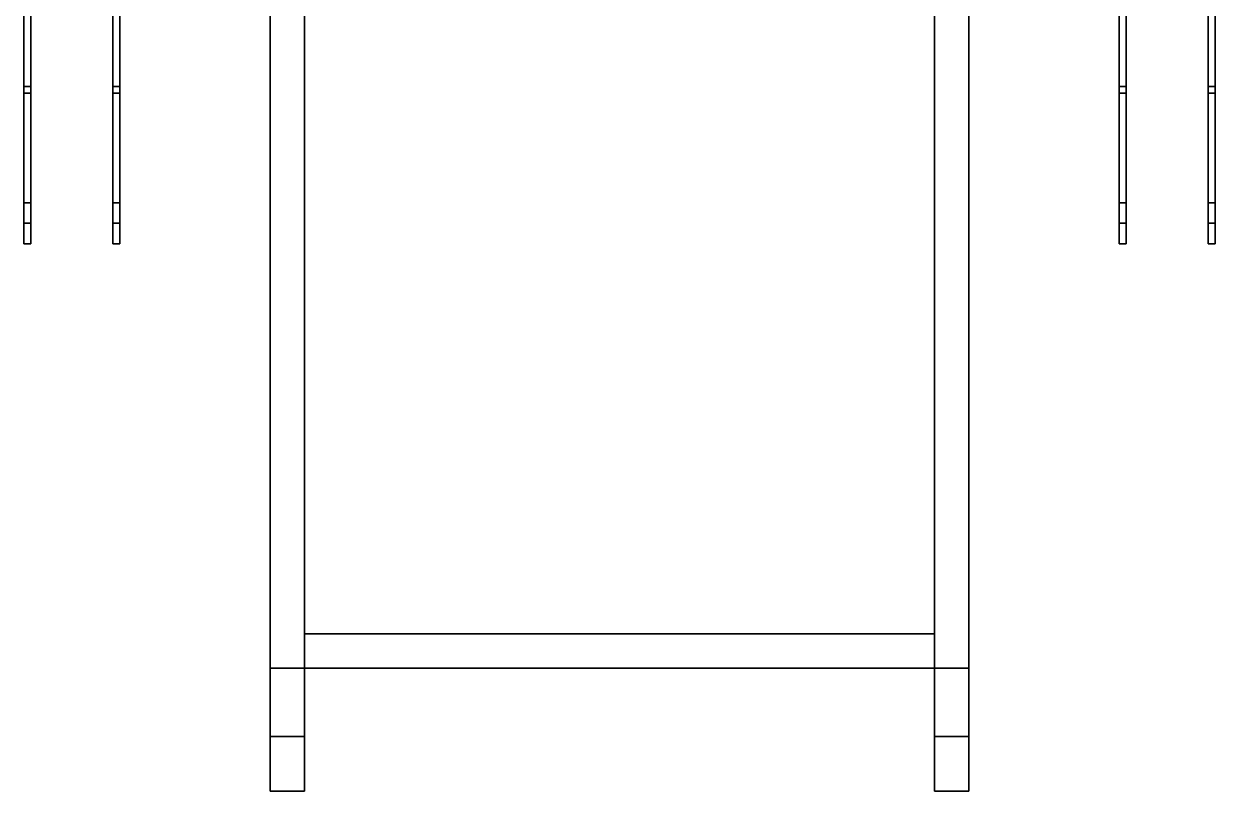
# Model space of a CAD drawing. Extents: x -0.87 to 0.87, y -2.68 to 3.17.
# Drawn here: x -0.87 to 0.87, y 0.32 to 1.441 of the extents above; entities that cross this region are included whole.
import ezdxf

# ---------------------------------------------------------------- set-up
doc = ezdxf.new("R2010")
doc.units = 0
doc.layers.add('SUSPENSION', color=5, linetype='CONTINUOUS')

msp = doc.modelspace()

# ---------------------------------------------------------------- linework, layer by layer
at = {"layer": 'SUSPENSION'}
for points in [[(-0.51, 3.17, 0.6), (-0.51, 0.5, 0.6), (-0.51, 0.4, 0.79), (-0.51, 3.17, 0.79)], [(-0.46, 3.12, 0.6), (-0.46, 0.5, 0.6), (-0.51, 0.5, 0.6), (-0.51, 3.17, 0.6)], [(-0.51, 3.17, 0.79), (-0.51, 0.4, 0.79), (-0.46, 0.4, 0.79), (-0.46, 3.12, 0.79)], [(0.51, 3.17, 0.6), (0.51, 0.5, 0.6), (0.46, 0.5, 0.6), (0.46, 3.12, 0.6)], [(0.46, 3.12, 0.79), (0.46, 0.4, 0.79), (0.51, 0.4, 0.79), (0.51, 3.17, 0.79)], [(0.51, 0.4, 0.79), (0.51, 0.5, 0.6), (0.51, 3.17, 0.6), (0.51, 3.17, 0.79)], [(-0.46, 0.4, 0.79), (-0.46, 0.5, 0.6), (-0.46, 3.12, 0.6), (-0.46, 3.12, 0.79)], [(0.46, 3.12, 0.6), (0.46, 0.5, 0.6), (0.46, 0.4, 0.79), (0.46, 3.12, 0.79)], [(-0.87, 1.65, 0.22), (-0.87, 1.35, 0.15), (-0.87, 1.34, 0.23), (-0.87, 1.47, 0.27)], [(-0.86, 1.65, 0.22), (-0.86, 1.35, 0.15), (-0.87, 1.35, 0.15), (-0.87, 1.65, 0.22)], [(-0.86, 1.34, 0.23), (-0.86, 1.35, 0.15), (-0.86, 1.65, 0.22), (-0.86, 1.47, 0.27)], [(-0.73, 1.65, 0.22), (-0.73, 1.35, 0.15), (-0.74, 1.35, 0.15), (-0.74, 1.65, 0.22)], [(-0.74, 1.65, 0.22), (-0.74, 1.35, 0.15), (-0.74, 1.34, 0.23), (-0.74, 1.47, 0.27)], [(-0.73, 1.34, 0.23), (-0.73, 1.35, 0.15), (-0.73, 1.65, 0.22), (-0.73, 1.47, 0.27)], [(0.73, 1.65, 0.22), (0.73, 1.35, 0.15), (0.73, 1.34, 0.23), (0.73, 1.47, 0.27)], [(0.74, 1.65, 0.22), (0.74, 1.35, 0.15), (0.73, 1.35, 0.15), (0.73, 1.65, 0.22)], [(0.74, 1.34, 0.23), (0.74, 1.35, 0.15), (0.74, 1.65, 0.22), (0.74, 1.47, 0.27)], [(0.87, 1.65, 0.22), (0.87, 1.35, 0.15), (0.86, 1.35, 0.15), (0.86, 1.65, 0.22)], [(0.86, 1.65, 0.22), (0.86, 1.35, 0.15), (0.86, 1.34, 0.23), (0.86, 1.47, 0.27)], [(0.87, 1.34, 0.23), (0.87, 1.35, 0.15), (0.87, 1.65, 0.22), (0.87, 1.47, 0.27)], [(-0.87, 1.47, 0.27), (-0.87, 1.34, 0.23), (-0.86, 1.34, 0.23), (-0.86, 1.47, 0.27)], [(-0.74, 1.47, 0.27), (-0.74, 1.34, 0.23), (-0.73, 1.34, 0.23), (-0.73, 1.47, 0.27)], [(0.73, 1.47, 0.27), (0.73, 1.34, 0.23), (0.74, 1.34, 0.23), (0.74, 1.47, 0.27)], [(0.86, 1.47, 0.27), (0.86, 1.34, 0.23), (0.87, 1.34, 0.23), (0.87, 1.47, 0.27)], [(-0.87, 1.35, 0.15), (-0.87, 1.18, 0.17), (-0.87, 1.18, 0.21), (-0.87, 1.34, 0.23)], [(-0.86, 1.35, 0.15), (-0.86, 1.18, 0.17), (-0.87, 1.18, 0.17), (-0.87, 1.35, 0.15)], [(-0.87, 1.34, 0.23), (-0.87, 1.18, 0.21), (-0.86, 1.18, 0.21), (-0.86, 1.34, 0.23)], [(-0.86, 1.18, 0.21), (-0.86, 1.18, 0.17), (-0.86, 1.35, 0.15), (-0.86, 1.34, 0.23)], [(-0.74, 1.35, 0.15), (-0.74, 1.18, 0.17), (-0.74, 1.18, 0.21), (-0.74, 1.34, 0.23)], [(-0.73, 1.35, 0.15), (-0.73, 1.18, 0.17), (-0.74, 1.18, 0.17), (-0.74, 1.35, 0.15)], [(-0.74, 1.34, 0.23), (-0.74, 1.18, 0.21), (-0.73, 1.18, 0.21), (-0.73, 1.34, 0.23)], [(-0.73, 1.18, 0.21), (-0.73, 1.18, 0.17), (-0.73, 1.35, 0.15), (-0.73, 1.34, 0.23)], [(0.73, 1.35, 0.15), (0.73, 1.18, 0.17), (0.73, 1.18, 0.21), (0.73, 1.34, 0.23)], [(0.74, 1.35, 0.15), (0.74, 1.18, 0.17), (0.73, 1.18, 0.17), (0.73, 1.35, 0.15)], [(0.73, 1.34, 0.23), (0.73, 1.18, 0.21), (0.74, 1.18, 0.21), (0.74, 1.34, 0.23)], [(0.74, 1.18, 0.21), (0.74, 1.18, 0.17), (0.74, 1.35, 0.15), (0.74, 1.34, 0.23)], [(0.86, 1.35, 0.15), (0.86, 1.18, 0.17), (0.86, 1.18, 0.21), (0.86, 1.34, 0.23)], [(0.87, 1.35, 0.15), (0.87, 1.18, 0.17), (0.86, 1.18, 0.17), (0.86, 1.35, 0.15)], [(0.86, 1.34, 0.23), (0.86, 1.18, 0.21), (0.87, 1.18, 0.21), (0.87, 1.34, 0.23)], [(0.87, 1.18, 0.21), (0.87, 1.18, 0.17), (0.87, 1.35, 0.15), (0.87, 1.34, 0.23)], [(-0.87, 1.18, 0.17), (-0.87, 1.15, 0.16), (-0.87, 1.15, 0.22), (-0.87, 1.18, 0.21)], [(-0.86, 1.18, 0.17), (-0.86, 1.15, 0.16), (-0.87, 1.15, 0.16), (-0.87, 1.18, 0.17)], [(-0.87, 1.18, 0.21), (-0.87, 1.15, 0.22), (-0.86, 1.15, 0.22), (-0.86, 1.18, 0.21)], [(-0.86, 1.15, 0.22), (-0.86, 1.15, 0.16), (-0.86, 1.18, 0.17), (-0.86, 1.18, 0.21)], [(-0.74, 1.18, 0.17), (-0.74, 1.15, 0.16), (-0.74, 1.15, 0.22), (-0.74, 1.18, 0.21)], [(-0.73, 1.18, 0.17), (-0.73, 1.15, 0.16), (-0.74, 1.15, 0.16), (-0.74, 1.18, 0.17)], [(-0.74, 1.18, 0.21), (-0.74, 1.15, 0.22), (-0.73, 1.15, 0.22), (-0.73, 1.18, 0.21)], [(-0.73, 1.15, 0.22), (-0.73, 1.15, 0.16), (-0.73, 1.18, 0.17), (-0.73, 1.18, 0.21)], [(0.73, 1.18, 0.17), (0.73, 1.15, 0.16), (0.73, 1.15, 0.22), (0.73, 1.18, 0.21)], [(0.74, 1.18, 0.17), (0.74, 1.15, 0.16), (0.73, 1.15, 0.16), (0.73, 1.18, 0.17)], [(0.73, 1.18, 0.21), (0.73, 1.15, 0.22), (0.74, 1.15, 0.22), (0.74, 1.18, 0.21)], [(0.74, 1.15, 0.22), (0.74, 1.15, 0.16), (0.74, 1.18, 0.17), (0.74, 1.18, 0.21)], [(0.86, 1.18, 0.17), (0.86, 1.15, 0.16), (0.86, 1.15, 0.22), (0.86, 1.18, 0.21)], [(0.87, 1.18, 0.17), (0.87, 1.15, 0.16), (0.86, 1.15, 0.16), (0.86, 1.18, 0.17)], [(0.86, 1.18, 0.21), (0.86, 1.15, 0.22), (0.87, 1.15, 0.22), (0.87, 1.18, 0.21)], [(0.87, 1.15, 0.22), (0.87, 1.15, 0.16), (0.87, 1.18, 0.17), (0.87, 1.18, 0.21)], [(-0.87, 1.12, 0.21), (-0.87, 1.15, 0.22), (-0.87, 1.15, 0.16), (-0.87, 1.12, 0.17)], [(-0.87, 1.12, 0.17), (-0.87, 1.15, 0.16), (-0.86, 1.15, 0.16), (-0.86, 1.12, 0.17)], [(-0.86, 1.12, 0.21), (-0.86, 1.15, 0.22), (-0.87, 1.15, 0.22), (-0.87, 1.12, 0.21)], [(-0.86, 1.15, 0.16), (-0.86, 1.15, 0.22), (-0.86, 1.12, 0.21), (-0.86, 1.12, 0.17)], [(-0.74, 1.12, 0.21), (-0.74, 1.15, 0.22), (-0.74, 1.15, 0.16), (-0.74, 1.12, 0.17)], [(-0.74, 1.12, 0.17), (-0.74, 1.15, 0.16), (-0.73, 1.15, 0.16), (-0.73, 1.12, 0.17)], [(-0.73, 1.12, 0.21), (-0.73, 1.15, 0.22), (-0.74, 1.15, 0.22), (-0.74, 1.12, 0.21)], [(-0.73, 1.15, 0.16), (-0.73, 1.15, 0.22), (-0.73, 1.12, 0.21), (-0.73, 1.12, 0.17)], [(0.73, 1.12, 0.21), (0.73, 1.15, 0.22), (0.73, 1.15, 0.16), (0.73, 1.12, 0.17)], [(0.73, 1.12, 0.17), (0.73, 1.15, 0.16), (0.74, 1.15, 0.16), (0.74, 1.12, 0.17)], [(0.74, 1.12, 0.21), (0.74, 1.15, 0.22), (0.73, 1.15, 0.22), (0.73, 1.12, 0.21)], [(0.74, 1.15, 0.16), (0.74, 1.15, 0.22), (0.74, 1.12, 0.21), (0.74, 1.12, 0.17)], [(0.86, 1.12, 0.21), (0.86, 1.15, 0.22), (0.86, 1.15, 0.16), (0.86, 1.12, 0.17)], [(0.86, 1.12, 0.17), (0.86, 1.15, 0.16), (0.87, 1.15, 0.16), (0.87, 1.12, 0.17)], [(0.87, 1.12, 0.21), (0.87, 1.15, 0.22), (0.86, 1.15, 0.22), (0.86, 1.12, 0.21)], [(0.87, 1.15, 0.16), (0.87, 1.15, 0.22), (0.87, 1.12, 0.21), (0.87, 1.12, 0.17)], [(-0.86, 1.12, 0.17), (-0.86, 1.12, 0.21), (-0.87, 1.12, 0.21), (-0.87, 1.12, 0.17)], [(-0.73, 1.12, 0.17), (-0.73, 1.12, 0.21), (-0.74, 1.12, 0.21), (-0.74, 1.12, 0.17)], [(0.74, 1.12, 0.17), (0.74, 1.12, 0.21), (0.73, 1.12, 0.21), (0.73, 1.12, 0.17)], [(0.87, 1.12, 0.17), (0.87, 1.12, 0.21), (0.86, 1.12, 0.21), (0.86, 1.12, 0.17)], [(0.46, 0.55, 0.77), (0.46, 0.55, 0.6), (-0.46, 0.55, 0.6), (-0.46, 0.55, 0.77)], [(-0.46, 0.55, 0.6), (0.46, 0.55, 0.6), (0.46, 0.5, 0.6), (-0.46, 0.5, 0.6)], [(-0.46, 0.5, 0.77), (0.46, 0.5, 0.77), (0.46, 0.55, 0.77), (-0.46, 0.55, 0.77)], [(-0.51, 0.5, 0.6), (-0.51, 0.32, 0.52), (-0.51, 0.32, 0.74), (-0.51, 0.4, 0.79)], [(-0.46, 0.5, 0.6), (-0.46, 0.32, 0.52), (-0.51, 0.32, 0.52), (-0.51, 0.5, 0.6)], [(-0.46, 0.32, 0.74), (-0.46, 0.32, 0.52), (-0.46, 0.5, 0.6), (-0.46, 0.4, 0.79)], [(-0.46, 0.5, 0.6), (0.46, 0.5, 0.6), (0.46, 0.5, 0.77), (-0.46, 0.5, 0.77)], [(0.46, 0.5, 0.6), (0.46, 0.32, 0.52), (0.46, 0.32, 0.74), (0.46, 0.4, 0.79)], [(0.51, 0.5, 0.6), (0.51, 0.32, 0.52), (0.46, 0.32, 0.52), (0.46, 0.5, 0.6)], [(0.51, 0.32, 0.74), (0.51, 0.32, 0.52), (0.51, 0.5, 0.6), (0.51, 0.4, 0.79)], [(-0.51, 0.4, 0.79), (-0.51, 0.32, 0.74), (-0.46, 0.32, 0.74), (-0.46, 0.4, 0.79)], [(0.46, 0.4, 0.79), (0.46, 0.32, 0.74), (0.51, 0.32, 0.74), (0.51, 0.4, 0.79)]]:
    msp.add_3dface(points, dxfattribs=at)

doc.saveas('drawing.dxf')
